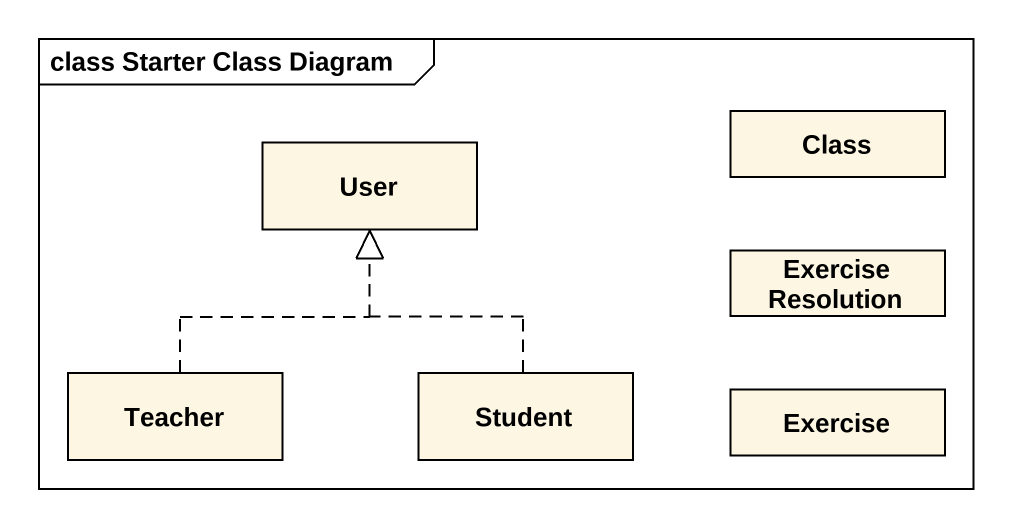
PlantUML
@startuml
mainframe class Starter Class Diagram
hide circle
hide empty members
class User
class "Class" as Class_
class "Exercise Resolution" as Exercise_Resolution
class Teacher
class Student
class Exercise
Teacher .up.|> User
Student .up.|> User
@enduml
